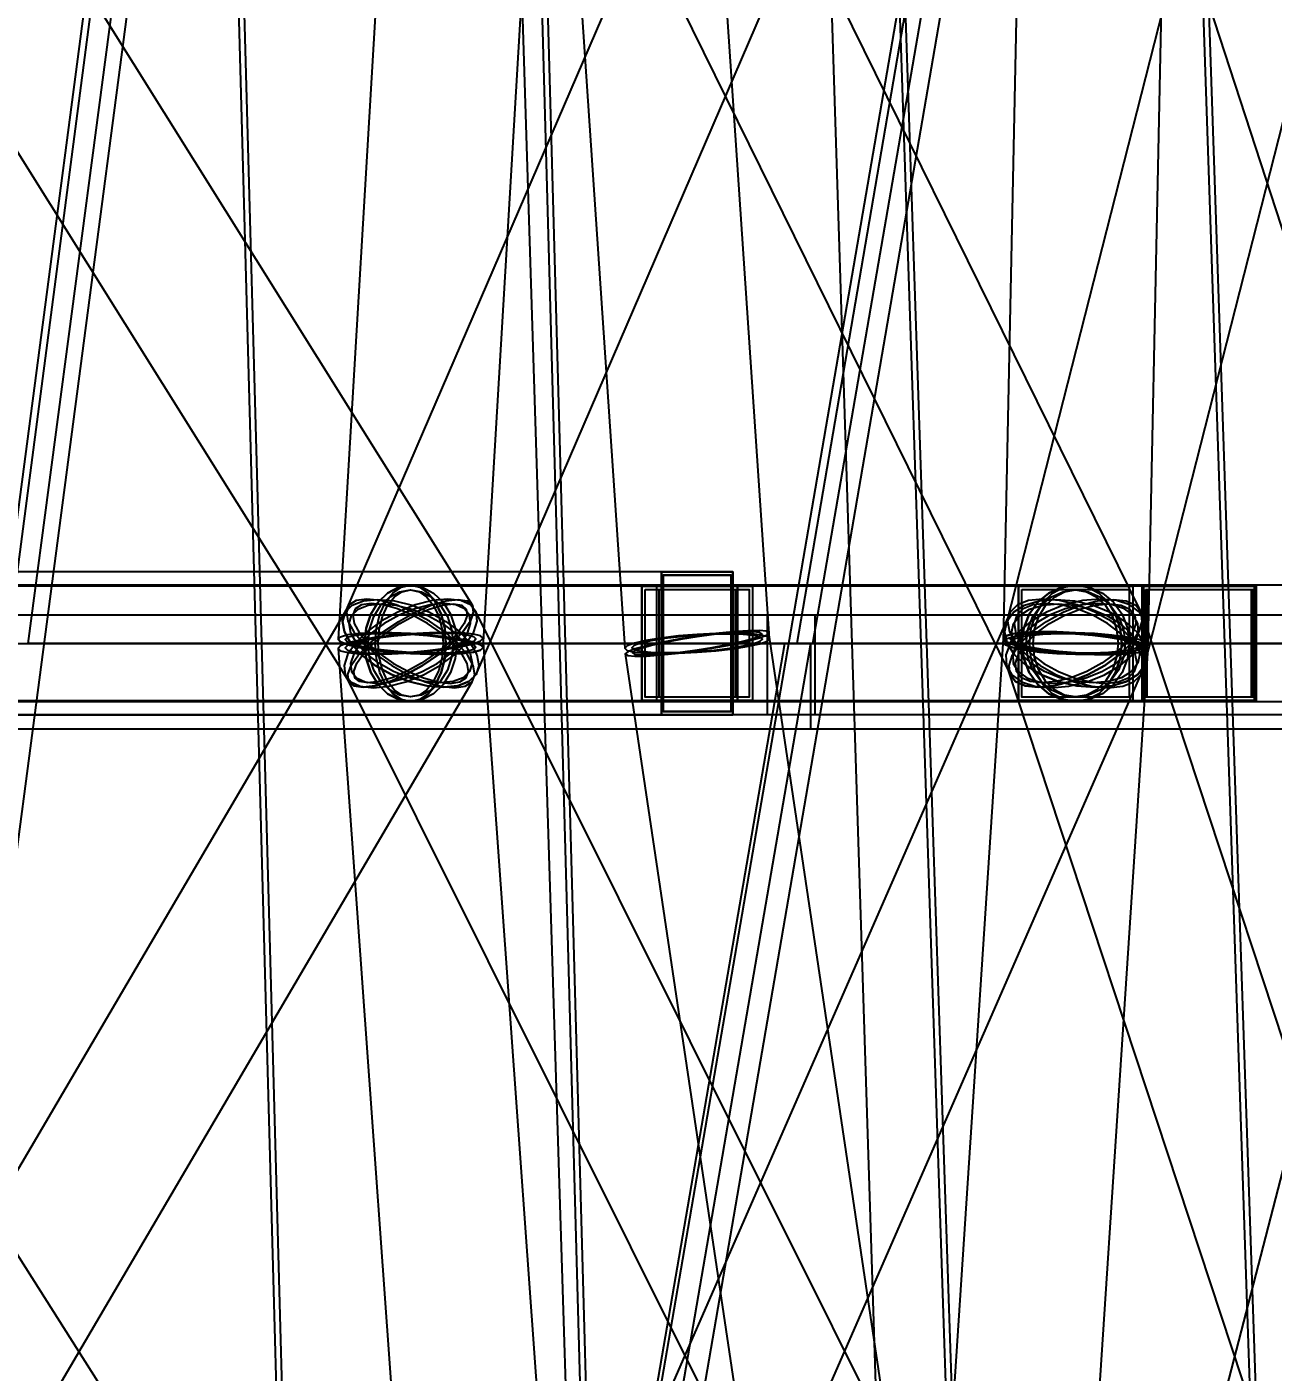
# Model space of a CAD drawing. Header units: millimetres. Extents: x -123812 to 252100, y -3000 to 639000.
# Drawn here: x 9009 to 13368, y 347451 to 352156 of the extents above; entities that cross this region are included whole.
import ezdxf

# ---------------------------------------------------------------- set-up
doc = ezdxf.new("R2010")
doc.units = ezdxf.units.MM
for name, color, linetype, lineweight in [('D-STR-DECK', 7, 'Continuous', 25), ('D-STR-DIM', 7, 'Continuous', 13), ('D-STR-STRC', 7, 'Continuous', 25)]:
    doc.layers.add(name, color=color, linetype=linetype, lineweight=lineweight)
doc.styles.add('OpenSansCondensed-Light', font='OpenSansCondensed-Light.ttf')
doc.styles.add('TOWER_UNICODE', font='Arial Unicode.ttf')
doc.dimstyles.new('EZDXF', dxfattribs={"dimtxt": 0.25, "dimasz": 0.175, "dimexe": 0.375, "dimexo": 0.125, "dimgap": 0.1, "dimtad": 1, "dimlfac": 100, "dimzin": 12, "dimdsep": 46, "dimtxsty": 'OpenSansCondensed-Light', "dimblk": 'ARCHTICK', "dimcen": 2.5, "dimazin": 3, "dimtfac": 0.5, "dimtmove": 2, "dimatfit": 3})

# ---------------------------------------------------------------- blocks, each defined once
blk = doc.blocks.new('_ARCHTICK')
at = {"color": 0, "linetype": 'BYBLOCK', "const_width": 0.15}
blk.add_lwpolyline([(-0.5, -0.5), (0.5, 0.5)], dxfattribs=at)

msp = doc.modelspace()

# ---------------------------------------------------------------- linework, layer by layer
at = {"layer": 'D-STR-DECK'}
for points in [[(6114.8, 350000), (6564.3, 355000), (9597, 355000), (8941.9, 350000)], [(6114.8, 350000), (6564.3, 355000), (9597, 355000), (8941.9, 350000)], [(6942.2, 335009.8), (9577.5, 355009.8), (9726.3, 354990.2), (7090.9, 334990.2)], [(6942.2, 335009.8), (9577.5, 355009.8), (9726.3, 354990.2), (7090.9, 334990.2)], [(9013.4, 350000), (9676, 355000), (12559.3, 355000), (11702, 350000)], [(9013.4, 350000), (9676, 355000), (12559.3, 355000), (11702, 350000)], [(9093.6, 335012.7), (12536.9, 355012.7), (12684.7, 354987.3), (9241.5, 334987.3)], [(9093.6, 335012.7), (12536.9, 355012.7), (12684.7, 354987.3), (9241.5, 334987.3)], [(11757.8, 350000), (12622.1, 355000), (15306.8, 355000), (14261.9, 350000)], [(11757.8, 350000), (12622.1, 355000), (15306.8, 355000), (14261.9, 350000)], [(8878.3, 349750), (8878.3, 350100), (11765, 350100), (11765, 349750)], [(8878.3, 349750), (8878.3, 350100), (11765, 350100), (11765, 349750)], [(11600, 349750), (11600, 350100), (14324.2, 350100), (14324.2, 349750)], [(11600, 349750), (11600, 350100), (14324.2, 350100), (14324.2, 349750)], [(2296.1, 349700), (2296.1, 350000), (11750, 350000), (11750, 349700)], [(2296.1, 349700), (2296.1, 350000), (11750, 350000), (11750, 349700)], [(3000, 349700), (3000, 350000), (14305.9, 350000), (14305.9, 349700)], [(3000, 349700), (3000, 350000), (14305.9, 350000), (14305.9, 349700)], [(3652.6, 349700), (3652.6, 350000), (16617, 350000), (16617, 349700)], [(3652.6, 349700), (3652.6, 350000), (16617, 350000), (16617, 349700)], [(4242.6, 349700), (4242.6, 350000), (18643.8, 350000), (18643.8, 349700)], [(4242.6, 349700), (4242.6, 350000), (18643.8, 350000), (18643.8, 349700)], [(4760.1, 349700), (4760.1, 350000), (20351.6, 350000), (20351.6, 349700)], [(4760.1, 349700), (4760.1, 350000), (20351.6, 350000), (20351.6, 349700)], [(5196.2, 349700), (5196.2, 350000), (21711.2, 350000), (21711.2, 349700)], [(5196.2, 349700), (5196.2, 350000), (21711.2, 350000), (21711.2, 349700)], [(5543.3, 349700), (5543.3, 350000), (22699.3, 350000), (22699.3, 349700)], [(5543.3, 349700), (5543.3, 350000), (22699.3, 350000), (22699.3, 349700)], [(5795.6, 349700), (5795.6, 350000), (23299, 350000), (23299, 349700)], [(5795.6, 349700), (5795.6, 350000), (23299, 350000), (23299, 349700)], [(5948.7, 349700), (5948.7, 350000), (23500, 350000), (23500, 349700)], [(5948.7, 349700), (5948.7, 350000), (23500, 350000), (23500, 349700)], [(8581.6, 347400), (8924.2, 350000), (11750, 350000), (11302.4, 347400)], [(8581.6, 347400), (8924.2, 350000), (11750, 350000), (11302.4, 347400)], [(11212.4, 347400), (11660, 350000), (14305.9, 350000), (13760.9, 347400)], [(11212.4, 347400), (11660, 350000), (14305.9, 350000), (13760.9, 347400)]]:
    msp.add_lwpolyline(points, close=True, dxfattribs=at)
at = {"layer": 'D-STR-STRC'}
for points in [[(9410.4, 374983.1), (11100.2, 349983.1), (11108.8, 349975.6), (11134.1, 349969.7), (11174.4, 349965.9), (11226.9, 349964.4), (11288, 349965.4), (11353.6, 349968.7), (11419.2, 349974.1), (11480.3, 349981.3), (11532.8, 349989.8), (11573.1, 349998.9), (11598.4, 350008.2), (11607, 350016.9), (9917.2, 375016.9)], [(11582.1, 375014.8), (10097.7, 350014.8), (10106.3, 350005.1), (10131.7, 349995.1), (10172, 349985.4), (10224.5, 349976.7), (10285.6, 349969.6), (10351.3, 349964.6), (10416.9, 349962), (10478, 349962), (10530.6, 349964.5), (10570.8, 349969.5), (10596.2, 349976.6), (10604.8, 349985.2), (12089.2, 374985.2)], [(12947, 375005.2), (12423.7, 350005.2), (12432.4, 349995.2), (12457.7, 349985.5), (12498.1, 349976.8), (12550.7, 349969.7), (12611.9, 349964.6), (12677.6, 349962), (12743.4, 349962), (12804.6, 349964.5), (12857.2, 349969.5), (12897.6, 349976.5), (12922.9, 349985.1), (12931.6, 349994.8), (13454.9, 374994.8)], [(7006, 354866.9), (10135, 349866.9), (10153.1, 349851.5), (10184.8, 349846.3), (10227.8, 349851.5), (10279.2, 349866.9), (10335.5, 349891.3), (10392.9, 349923.1), (10447.5, 349960.2), (10495.5, 350000), (10533.6, 350039.8), (10559.4, 350076.9), (10570.9, 350108.7), (10567.5, 350133.1), (7438.5, 355133.1)], [(9984.3, 354891.3), (12448.2, 349891.3), (12467.4, 349866.9), (12501, 349851.5), (12546.6, 349846.3), (12601.1, 349851.5), (12660.8, 349866.9), (12721.7, 349891.3), (12779.6, 349923.1), (12830.5, 349960.2), (12871.1, 350000), (12898.4, 350039.8), (12910.7, 350076.9), (12907.1, 350108.7), (10443.2, 355108.7)], [(12280.2, 355108.7), (10122.2, 350108.7), (10112.8, 350076.9), (10119.6, 350039.8), (10142.2, 350000), (10179, 349960.2), (10227.6, 349923.1), (10284.6, 349891.3), (10346.1, 349866.9), (10408, 349851.5), (10466.1, 349846.3), (10516.3, 349851.5), (10555.2, 349866.9), (10580.3, 349891.3), (12738.3, 354891.3)], [(12267.2, 354923.1), (13898, 349923.1), (13916.5, 349891.3), (13950.2, 349866.9), (13996.9, 349851.5), (14053.3, 349846.3), (14115.7, 349851.5), (14179.7, 349866.9), (14241, 349891.3), (14295.4, 349923.1), (14339.2, 349960.2), (14369.5, 350000), (14384.2, 350039.8), (14382.2, 350076.9), (12751.3, 355076.9)], [(13711.1, 355076.9), (12436.5, 350076.9), (12429, 350039.8), (12438.4, 350000), (12464.1, 349960.2), (12504.3, 349923.1), (12556.4, 349891.3), (12616.7, 349866.9), (12681.2, 349851.5), (12745.5, 349846.3), (12805.1, 349851.5), (12856, 349866.9), (12894.8, 349891.3), (12918.8, 349923.1), (14193.4, 354923.1)], [(7319.4, 349796.8), (10351.3, 349796.8), (10383.3, 349803.7), (10413.1, 349824), (10438.7, 349856.3), (10458.4, 349898.4), (10470.7, 349947.4), (10475, 350000), (10470.7, 350052.6), (10458.4, 350101.6), (10438.7, 350143.7), (10413.1, 350176), (10383.3, 350196.3), (10351.3, 350203.2), (7319.4, 350203.2)], [(7319.4, 349796.8), (10351.3, 349796.8), (10383.3, 349803.7), (10413.1, 349824), (10438.7, 349856.3), (10458.4, 349898.4), (10470.7, 349947.4), (10475, 350000), (10470.7, 350052.6), (10458.4, 350101.6), (10438.7, 350143.7), (10413.1, 350176), (10383.3, 350196.3), (10351.3, 350203.2), (7319.4, 350203.2)], [(14140.1, 350203.2), (12677.6, 350203.2), (12629.1, 350196.3), (12583.8, 350176), (12544.9, 350143.7), (12515.1, 350101.6), (12496.3, 350052.6), (12489.9, 350000), (12496.3, 349947.4), (12515.1, 349898.4), (12544.9, 349856.3), (12583.8, 349824), (12629.1, 349803.7), (12677.6, 349796.8), (14140.1, 349796.8)], [(14140.1, 350203.2), (12677.6, 350203.2), (12629.1, 350196.3), (12583.8, 350176), (12544.9, 350143.7), (12515.1, 350101.6), (12496.3, 350052.6), (12489.9, 350000), (12496.3, 349947.4), (12515.1, 349898.4), (12544.9, 349856.3), (12583.8, 349824), (12629.1, 349803.7), (12677.6, 349796.8), (14140.1, 349796.8)], [(10704.3, 345134.2), (7535, 350134.2), (7516.7, 350149.7), (7485, 350155), (7442, 350149.7), (7390.7, 350134.2), (7334.5, 350109.6), (7277.2, 350077.5), (7222.9, 350040.1), (7175.1, 350000), (7137.2, 349959.9), (7111.7, 349922.5), (7100.3, 349890.4), (7103.9, 349865.8), (10273.2, 344865.8)], [(7631.7, 344865.8), (10566.3, 349865.8), (10576, 349890.4), (10570.4, 349922.5), (10549.8, 349959.9), (10515.8, 350000), (10470.5, 350040.1), (10417.1, 350077.5), (10359.2, 350109.6), (10300.7, 350134.2), (10245.8, 350149.7), (10198, 350155), (10160.6, 350149.7), (10136.2, 350134.2), (7201.6, 345134.2)], [(13075, 345109.6), (10580.3, 350109.6), (10560.9, 350134.2), (10527.2, 350149.7), (10481.6, 350155), (10427.1, 350149.7), (10367.4, 350134.2), (10306.6, 350109.6), (10248.8, 350077.5), (10198.1, 350040.1), (10157.7, 350000), (10130.6, 349959.9), (10118.5, 349922.5), (10122.3, 349890.4), (12617, 344890.4)], [(10717.4, 344890.4), (12906.3, 349890.4), (12915.8, 349922.5), (12909.1, 349959.9), (12886.6, 350000), (12849.9, 350040.1), (12801.5, 350077.5), (12744.6, 350109.6), (12683.1, 350134.2), (12621.3, 350149.7), (12563.3, 350155), (12513.1, 350149.7), (12474.1, 350134.2), (12449, 350109.6), (10260.1, 345109.6)], [(14569.8, 345077.5), (12919.5, 350077.5), (12900.9, 350109.6), (12867.1, 350134.2), (12820.3, 350149.7), (12763.9, 350155), (12701.5, 350149.7), (12637.6, 350134.2), (12576.3, 350109.6), (12522, 350077.5), (12478.3, 350040.1), (12448.1, 350000), (12433.7, 349959.9), (12435.8, 349922.5), (14086, 344922.5)], [(13087, 344922.5), (14381.1, 349922.5), (14388.7, 349959.9), (14379.3, 350000), (14353.7, 350040.1), (14313.5, 350077.5), (14261.4, 350109.6), (14201.2, 350134.2), (14136.7, 350149.7), (14072.5, 350155), (14012.9, 350149.7), (13961.9, 350134.2), (13923.1, 350109.6), (13899.1, 350077.5), (12605.1, 345077.5)], [(15330.4, 325037.1), (11604.9, 350037.1), (11596.3, 350042.4), (11571.2, 350044.8), (11531.3, 350044.2), (11479.2, 350040.5), (11418.6, 350034.1), (11353.6, 350025.4), (11288.6, 350015), (11228, 350003.5), (11176, 349991.8), (11136, 349980.6), (11110.9, 349970.8), (11102.4, 349962.9), (14827.9, 324962.9)], [(12400.5, 325017.9), (10604.6, 350017.9), (10596, 350026), (10570.7, 350032.3), (10530.4, 350036.4), (10477.9, 350038.1), (10416.8, 350037.1), (10351.3, 350033.6), (10285.7, 350027.8), (10224.6, 350020.2), (10172.1, 350011.1), (10131.8, 350001.3), (10106.5, 349991.4), (10097.9, 349982.1), (11893.8, 324982.1)], [(11292.2, 324983.7), (12931.1, 349983.7), (12922.5, 349994), (12897.2, 350004.6), (12856.9, 350014.9), (12804.4, 350024.2), (12743.3, 350031.9), (12677.6, 350037.4), (12612, 350040.3), (12550.9, 350040.5), (12498.4, 350037.9), (12458.1, 350032.8), (12432.8, 350025.4), (12424.2, 350016.3), (10785.3, 325016.3)]]:
    msp.add_lwpolyline(points, dxfattribs=at)
for points in [[(9673, 355000), (9809.3, 350000), (10893.2, 350000), (10754.5, 355000)], [(9692.4, 355000), (9829.4, 350000), (10873.1, 350000), (10735.1, 355000)], [(10654.1, 355000), (10811.7, 350000), (11895.5, 350000), (11735.7, 355000)], [(11968.5, 355000), (12135.7, 350000), (13219.6, 350000), (13050, 355000)], [(11987.9, 355000), (12155.8, 350000), (13199.5, 350000), (13030.6, 355000)], [(5244.4, 349750), (11478.6, 349750), (11478.6, 350250), (5244.4, 350250)], [(5244.4, 349750), (11478.6, 349750), (11478.6, 350250), (5244.4, 350250)], [(11478.6, 350250), (11228.6, 350250), (11228.6, 349750), (11478.6, 349750)], [(11228.6, 350250), (11478.6, 350250), (11478.6, 349750), (11228.6, 349750)], [(11472.6, 350238), (11234.6, 350238), (11234.6, 349762), (11472.6, 349762)], [(11234.6, 350238), (11472.6, 350238), (11472.6, 349762), (11234.6, 349762)], [(6413.6, 349800), (11495, 349800), (11495, 350200), (6413.6, 350200)], [(6413.6, 349800), (11495, 349800), (11495, 350200), (6413.6, 350200)], [(10190, 350000), (10195.5, 349947.4), (10211.6, 349898.4), (10237.3, 349856.3), (10270.7, 349824), (10309.5, 349803.7), (10351.3, 349796.8), (12677.6, 349796.8), (12719.4, 349803.7), (12758.3, 349824), (12791.6, 349856.3), (12817.3, 349898.4), (12833.4, 349947.4), (12838.9, 350000), (12833.4, 350052.6), (12817.3, 350101.6), (12791.6, 350143.7), (12758.3, 350176), (12719.4, 350196.3), (12677.6, 350203.2), (10351.3, 350203.2), (10309.5, 350196.3), (10270.7, 350176), (10237.3, 350143.7), (10211.6, 350101.6), (10195.5, 350052.6)], [(10512.5, 350000), (10507, 349947.4), (10490.9, 349898.4), (10465.2, 349856.3), (10431.9, 349824), (10393, 349803.7), (10351.3, 349796.8), (10309.5, 349803.7), (10270.7, 349824), (10237.3, 349856.3), (10211.6, 349898.4), (10195.5, 349947.4), (10190, 350000), (10195.5, 350052.6), (10211.6, 350101.6), (10237.3, 350143.7), (10270.7, 350176), (10309.5, 350196.3), (10351.3, 350203.2), (10393, 350196.3), (10431.9, 350176), (10465.2, 350143.7), (10490.9, 350101.6), (10507, 350052.6)], [(10190, 350000), (10195.5, 349947.4), (10211.6, 349898.4), (10237.3, 349856.3), (10270.7, 349824), (10309.5, 349803.7), (10351.3, 349796.8), (12677.6, 349796.8), (12719.4, 349803.7), (12758.3, 349824), (12791.6, 349856.3), (12817.3, 349898.4), (12833.4, 349947.4), (12838.9, 350000), (12833.4, 350052.6), (12817.3, 350101.6), (12791.6, 350143.7), (12758.3, 350176), (12719.4, 350196.3), (12677.6, 350203.2), (10351.3, 350203.2), (10309.5, 350196.3), (10270.7, 350176), (10237.3, 350143.7), (10211.6, 350101.6), (10195.5, 350052.6)], [(10512.5, 350000), (10507, 349947.4), (10490.9, 349898.4), (10465.2, 349856.3), (10431.9, 349824), (10393, 349803.7), (10351.3, 349796.8), (10309.5, 349803.7), (10270.7, 349824), (10237.3, 349856.3), (10211.6, 349898.4), (10195.5, 349947.4), (10190, 350000), (10195.5, 350052.6), (10211.6, 350101.6), (10237.3, 350143.7), (10270.7, 350176), (10309.5, 350196.3), (10351.3, 350203.2), (10393, 350196.3), (10431.9, 350176), (10465.2, 350143.7), (10490.9, 350101.6), (10507, 350052.6)], [(10499.8, 350000), (10494.7, 349951.5), (10479.9, 349906.4), (10456.3, 349867.6), (10425.5, 349837.9), (10389.7, 349819.2), (10351.3, 349812.8), (10312.8, 349819.2), (10277, 349837.9), (10246.2, 349867.6), (10222.6, 349906.4), (10207.8, 349951.5), (10202.7, 350000), (10207.8, 350048.5), (10222.6, 350093.6), (10246.2, 350132.4), (10277, 350162.1), (10312.8, 350180.8), (10351.3, 350187.2), (10389.7, 350180.8), (10425.5, 350162.1), (10456.3, 350132.4), (10479.9, 350093.6), (10494.7, 350048.5)], [(10499.8, 350000), (10494.7, 349951.5), (10479.9, 349906.4), (10456.3, 349867.6), (10425.5, 349837.9), (10389.7, 349819.2), (10351.3, 349812.8), (10312.8, 349819.2), (10277, 349837.9), (10246.2, 349867.6), (10222.6, 349906.4), (10207.8, 349951.5), (10202.7, 350000), (10207.8, 350048.5), (10222.6, 350093.6), (10246.2, 350132.4), (10277, 350162.1), (10312.8, 350180.8), (10351.3, 350187.2), (10389.7, 350180.8), (10425.5, 350162.1), (10456.3, 350132.4), (10479.9, 350093.6), (10494.7, 350048.5)], [(10475, 350000), (10470.7, 349947.4), (10458.4, 349898.4), (10438.7, 349856.3), (10413.1, 349824), (10383.3, 349803.7), (10351.3, 349796.8), (10319.2, 349803.7), (10289.4, 349824), (10263.8, 349856.3), (10244.1, 349898.4), (10231.8, 349947.4), (10227.6, 350000), (10231.8, 350052.6), (10244.1, 350101.6), (10263.8, 350143.7), (10289.4, 350176), (10319.2, 350196.3), (10351.3, 350203.2), (10383.3, 350196.3), (10413.1, 350176), (10438.7, 350143.7), (10458.4, 350101.6), (10470.7, 350052.6)], [(10475, 350000), (10470.7, 349947.4), (10458.4, 349898.4), (10438.7, 349856.3), (10413.1, 349824), (10383.3, 349803.7), (10351.3, 349796.8), (10319.2, 349803.7), (10289.4, 349824), (10263.8, 349856.3), (10244.1, 349898.4), (10231.8, 349947.4), (10227.6, 350000), (10231.8, 350052.6), (10244.1, 350101.6), (10263.8, 350143.7), (10289.4, 350176), (10319.2, 350196.3), (10351.3, 350203.2), (10383.3, 350196.3), (10413.1, 350176), (10438.7, 350143.7), (10458.4, 350101.6), (10470.7, 350052.6)], [(10465.2, 350000), (10461.3, 349951.5), (10449.9, 349906.4), (10431.8, 349867.6), (10408.2, 349837.9), (10380.8, 349819.2), (10351.3, 349812.8), (10321.8, 349819.2), (10294.3, 349837.9), (10270.7, 349867.6), (10252.6, 349906.4), (10241.2, 349951.5), (10237.3, 350000), (10241.2, 350048.5), (10252.6, 350093.6), (10270.7, 350132.4), (10294.3, 350162.1), (10321.8, 350180.8), (10351.3, 350187.2), (10380.8, 350180.8), (10408.2, 350162.1), (10431.8, 350132.4), (10449.9, 350093.6), (10461.3, 350048.5)], [(10465.2, 350000), (10461.3, 349951.5), (10449.9, 349906.4), (10431.8, 349867.6), (10408.2, 349837.9), (10380.8, 349819.2), (10351.3, 349812.8), (10321.8, 349819.2), (10294.3, 349837.9), (10270.7, 349867.6), (10252.6, 349906.4), (10241.2, 349951.5), (10237.3, 350000), (10241.2, 350048.5), (10252.6, 350093.6), (10270.7, 350132.4), (10294.3, 350162.1), (10321.8, 350180.8), (10351.3, 350187.2), (10380.8, 350180.8), (10408.2, 350162.1), (10431.8, 350132.4), (10449.9, 350093.6), (10461.3, 350048.5)], [(11160.4, 349800), (13303.2, 349800), (13303.2, 350200), (11160.4, 350200)], [(11160.4, 350200), (11546.8, 350200), (11546.8, 349800), (11160.4, 349800)], [(11160.4, 349800), (13303.2, 349800), (13303.2, 350200), (11160.4, 350200)], [(11160.4, 350200), (11546.8, 350200), (11546.8, 349800), (11160.4, 349800)], [(11172, 350188), (11535.2, 350188), (11535.2, 349812), (11172, 349812)], [(11172, 350188), (11535.2, 350188), (11535.2, 349812), (11172, 349812)], [(11212.2, 350200), (11495, 350200), (11495, 349800), (11212.2, 349800)], [(11212.2, 350200), (11495, 350200), (11495, 349800), (11212.2, 349800)], [(11220.7, 350188), (11486.6, 350188), (11486.6, 349812), (11220.7, 349812)], [(11220.7, 350188), (11486.6, 350188), (11486.6, 349812), (11220.7, 349812)], [(12478, 349800), (13309.7, 349800), (13309.7, 350200), (12478, 350200)], [(12478, 350200), (12877.3, 350200), (12877.3, 349800), (12478, 349800)], [(12865.4, 350000), (12859, 349947.4), (12840.2, 349898.4), (12810.4, 349856.3), (12771.5, 349824), (12726.2, 349803.7), (12677.6, 349796.8), (12629.1, 349803.7), (12583.8, 349824), (12544.9, 349856.3), (12515.1, 349898.4), (12496.3, 349947.4), (12489.9, 350000), (12496.3, 350052.6), (12515.1, 350101.6), (12544.9, 350143.7), (12583.8, 350176), (12629.1, 350196.3), (12677.6, 350203.2), (12726.2, 350196.3), (12771.5, 350176), (12810.4, 350143.7), (12840.2, 350101.6), (12859, 350052.6)], [(12865.4, 350000), (12859, 349947.4), (12840.2, 349898.4), (12810.4, 349856.3), (12771.5, 349824), (12726.2, 349803.7), (12677.6, 349796.8), (12629.1, 349803.7), (12583.8, 349824), (12544.9, 349856.3), (12515.1, 349898.4), (12496.3, 349947.4), (12489.9, 350000), (12496.3, 350052.6), (12515.1, 350101.6), (12544.9, 350143.7), (12583.8, 350176), (12629.1, 350196.3), (12677.6, 350203.2), (12726.2, 350196.3), (12771.5, 350176), (12810.4, 350143.7), (12840.2, 350101.6), (12859, 350052.6)], [(12490, 350188), (12865.3, 350188), (12865.3, 349812), (12490, 349812)], [(12850.6, 350000), (12844.7, 349951.5), (12827.4, 349906.4), (12799.9, 349867.6), (12764.1, 349837.9), (12722.4, 349819.2), (12677.6, 349812.8), (12632.9, 349819.2), (12591.2, 349837.9), (12555.4, 349867.6), (12527.9, 349906.4), (12510.6, 349951.5), (12504.7, 350000), (12510.6, 350048.5), (12527.9, 350093.6), (12555.4, 350132.4), (12591.2, 350162.1), (12632.9, 350180.8), (12677.6, 350187.2), (12722.4, 350180.8), (12764.1, 350162.1), (12799.9, 350132.4), (12827.4, 350093.6), (12844.7, 350048.5)], [(12850.6, 350000), (12844.7, 349951.5), (12827.4, 349906.4), (12799.9, 349867.6), (12764.1, 349837.9), (12722.4, 349819.2), (12677.6, 349812.8), (12632.9, 349819.2), (12591.2, 349837.9), (12555.4, 349867.6), (12527.9, 349906.4), (12510.6, 349951.5), (12504.7, 350000), (12510.6, 350048.5), (12527.9, 350093.6), (12555.4, 350132.4), (12591.2, 350162.1), (12632.9, 350180.8), (12677.6, 350187.2), (12722.4, 350180.8), (12764.1, 350162.1), (12799.9, 350132.4), (12827.4, 350093.6), (12844.7, 350048.5)], [(12838.9, 350000), (12833.4, 349947.4), (12817.3, 349898.4), (12791.6, 349856.3), (12758.3, 349824), (12719.4, 349803.7), (12677.6, 349796.8), (12635.9, 349803.7), (12597, 349824), (12563.7, 349856.3), (12538, 349898.4), (12521.9, 349947.4), (12516.4, 350000), (12521.9, 350052.6), (12538, 350101.6), (12563.7, 350143.7), (12597, 350176), (12635.9, 350196.3), (12677.6, 350203.2), (12719.4, 350196.3), (12758.3, 350176), (12791.6, 350143.7), (12817.3, 350101.6), (12833.4, 350052.6)], [(12838.9, 350000), (12833.4, 349947.4), (12817.3, 349898.4), (12791.6, 349856.3), (12758.3, 349824), (12719.4, 349803.7), (12677.6, 349796.8), (12635.9, 349803.7), (12597, 349824), (12563.7, 349856.3), (12538, 349898.4), (12521.9, 349947.4), (12516.4, 350000), (12521.9, 350052.6), (12538, 350101.6), (12563.7, 350143.7), (12597, 350176), (12635.9, 350196.3), (12677.6, 350203.2), (12719.4, 350196.3), (12758.3, 350176), (12791.6, 350143.7), (12817.3, 350101.6), (12833.4, 350052.6)], [(12826.2, 350000), (12821.1, 349951.5), (12806.3, 349906.4), (12782.7, 349867.6), (12751.9, 349837.9), (12716.1, 349819.2), (12677.6, 349812.8), (12639.2, 349819.2), (12603.4, 349837.9), (12572.6, 349867.6), (12549, 349906.4), (12534.2, 349951.5), (12529.1, 350000), (12534.2, 350048.5), (12549, 350093.6), (12572.6, 350132.4), (12603.4, 350162.1), (12639.2, 350180.8), (12677.6, 350187.2), (12716.1, 350180.8), (12751.9, 350162.1), (12782.7, 350132.4), (12806.3, 350093.6), (12821.1, 350048.5)], [(12826.2, 350000), (12821.1, 349951.5), (12806.3, 349906.4), (12782.7, 349867.6), (12751.9, 349837.9), (12716.1, 349819.2), (12677.6, 349812.8), (12639.2, 349819.2), (12603.4, 349837.9), (12572.6, 349867.6), (12549, 349906.4), (12534.2, 349951.5), (12529.1, 350000), (12534.2, 350048.5), (12549, 350093.6), (12572.6, 350132.4), (12603.4, 350162.1), (12639.2, 350180.8), (12677.6, 350187.2), (12716.1, 350180.8), (12751.9, 350162.1), (12782.7, 350132.4), (12806.3, 350093.6), (12821.1, 350048.5)], [(12910.4, 350200), (13309.7, 350200), (13309.7, 349800), (12910.4, 349800)], [(12916.8, 350200), (13303.2, 350200), (13303.2, 349800), (12916.8, 349800)], [(12916.8, 350200), (13303.2, 350200), (13303.2, 349800), (12916.8, 349800)], [(12922.4, 350188), (13297.7, 350188), (13297.7, 349812), (12922.4, 349812)], [(12928.4, 350188), (13291.6, 350188), (13291.6, 349812), (12928.4, 349812)], [(12928.4, 350188), (13291.6, 350188), (13291.6, 349812), (12928.4, 349812)], [(10560.4, 350000), (10582.9, 349960.2), (10589.7, 349923.1), (10580.3, 349891.3), (10555.2, 349866.9), (10516.3, 349851.5), (10466.1, 349846.3), (10408, 349851.5), (10346.1, 349866.9), (10284.6, 349891.3), (10227.6, 349923.1), (10179, 349960.2), (10142.2, 350000), (10119.6, 350039.8), (10112.8, 350076.9), (10122.2, 350108.7), (10147.3, 350133.1), (10186.3, 350148.5), (10236.5, 350153.7), (10294.5, 350148.5), (10356.4, 350133.1), (10417.9, 350108.7), (10474.9, 350076.9), (10523.5, 350039.8)], [(10157.7, 350000), (10130.6, 349959.9), (10118.5, 349922.5), (10122.3, 349890.4), (10141.6, 349865.8), (10175.3, 349850.3), (10220.9, 349845), (10275.5, 349850.3), (10335.1, 349865.8), (10395.9, 349890.4), (10453.7, 349922.5), (10504.5, 349959.9), (10544.8, 350000), (10571.9, 350040.1), (10584, 350077.5), (10580.3, 350109.6), (10560.9, 350134.2), (10527.2, 350149.7), (10481.6, 350155), (10427.1, 350149.7), (10367.4, 350134.2), (10306.6, 350109.6), (10248.8, 350077.5), (10198.1, 350040.1)], [(10186.7, 350000), (10232, 349959.9), (10285.4, 349922.5), (10343.3, 349890.4), (10401.8, 349865.8), (10456.8, 349850.3), (10504.6, 349845), (10541.9, 349850.3), (10566.3, 349865.8), (10576, 349890.4), (10570.4, 349922.5), (10549.8, 349959.9), (10515.8, 350000), (10470.5, 350040.1), (10417.1, 350077.5), (10359.2, 350109.6), (10300.7, 350134.2), (10245.8, 350149.7), (10198, 350155), (10160.6, 350149.7), (10136.2, 350134.2), (10126.5, 350109.6), (10132.1, 350077.5), (10152.7, 350040.1)], [(10495.5, 350000), (10447.5, 349960.2), (10392.9, 349923.1), (10335.5, 349891.3), (10279.2, 349866.9), (10227.8, 349851.5), (10184.8, 349846.3), (10153.1, 349851.5), (10135, 349866.9), (10131.6, 349891.3), (10143.1, 349923.1), (10168.9, 349960.2), (10207.1, 350000), (10255, 350039.8), (10309.6, 350076.9), (10367, 350108.7), (10423.3, 350133.1), (10474.7, 350148.5), (10517.7, 350153.7), (10549.4, 350148.5), (10567.5, 350133.1), (10570.9, 350108.7), (10559.4, 350076.9), (10533.6, 350039.8)], [(10539.8, 350000), (10560.1, 349964.1), (10566.3, 349930.7), (10557.7, 349902), (10535.1, 349880), (10500, 349866.1), (10454.8, 349861.4), (10402.4, 349866.1), (10346.6, 349880), (10291.1, 349902), (10239.7, 349930.7), (10196, 349964.1), (10162.7, 350000), (10142.4, 350035.9), (10136.2, 350069.3), (10144.8, 350098), (10167.4, 350120), (10202.5, 350133.9), (10247.8, 350138.6), (10300.1, 350133.9), (10355.9, 350120), (10411.4, 350098), (10462.8, 350069.3), (10506.6, 350035.9)], [(10176.8, 350000), (10152.3, 349963.8), (10141.4, 349930.1), (10144.8, 349901.2), (10162.3, 349879), (10192.6, 349865), (10233.8, 349860.2), (10282.9, 349865), (10336.7, 349879), (10391.5, 349901.2), (10443.6, 349930.1), (10489.4, 349963.8), (10525.7, 350000), (10550.2, 350036.2), (10561.1, 350069.9), (10557.7, 350098.8), (10540.3, 350121), (10509.9, 350135), (10468.8, 350139.8), (10419.6, 350135), (10365.8, 350121), (10311, 350098.8), (10258.9, 350069.9), (10213.1, 350036.2)], [(10202.9, 350000), (10243.8, 349963.8), (10291.9, 349930.1), (10344.1, 349901.2), (10396.8, 349879), (10446.4, 349865), (10489.5, 349860.2), (10523.2, 349865), (10545.1, 349879), (10553.9, 349901.2), (10548.8, 349930.1), (10530.3, 349963.8), (10499.6, 350000), (10458.8, 350036.2), (10410.6, 350069.9), (10358.4, 350098.8), (10305.7, 350121), (10256.1, 350135), (10213, 350139.8), (10179.4, 350135), (10157.4, 350121), (10148.6, 350098.8), (10153.7, 350069.9), (10172.2, 350036.2)], [(10481.3, 350000), (10438, 349964.1), (10388.8, 349930.7), (10337.1, 349902), (10286.3, 349880), (10239.9, 349866.1), (10201.2, 349861.4), (10172.6, 349866.1), (10156.3, 349880), (10153.2, 349902), (10163.6, 349930.7), (10186.8, 349964.1), (10221.2, 350000), (10264.5, 350035.9), (10313.7, 350069.3), (10365.4, 350098), (10416.2, 350120), (10462.6, 350133.9), (10501.3, 350138.6), (10529.9, 350133.9), (10546.2, 350120), (10549.3, 350098), (10538.9, 350069.3), (10515.7, 350035.9)], [(12916.9, 350000), (12926.3, 349960.2), (12918.8, 349923.1), (12894.8, 349891.3), (12856, 349866.9), (12805.1, 349851.5), (12745.5, 349846.3), (12681.2, 349851.5), (12616.7, 349866.9), (12556.4, 349891.3), (12504.3, 349923.1), (12464.1, 349960.2), (12438.4, 350000), (12429, 350039.8), (12436.5, 350076.9), (12460.5, 350108.7), (12499.3, 350133.1), (12550.2, 350148.5), (12609.8, 350153.7), (12674.1, 350148.5), (12738.6, 350133.1), (12798.9, 350108.7), (12851, 350076.9), (12891.2, 350039.8)], [(12448.1, 350000), (12433.7, 349959.9), (12435.8, 349922.5), (12454.4, 349890.4), (12488.2, 349865.8), (12535, 349850.3), (12591.4, 349845), (12653.8, 349850.3), (12717.7, 349865.8), (12779, 349890.4), (12833.3, 349922.5), (12877, 349959.9), (12907.2, 350000), (12921.6, 350040.1), (12919.5, 350077.5), (12900.9, 350109.6), (12867.1, 350134.2), (12820.3, 350149.7), (12763.9, 350155), (12701.5, 350149.7), (12637.6, 350134.2), (12576.3, 350109.6), (12522, 350077.5), (12478.3, 350040.1)], [(12468.7, 350000), (12505.4, 349959.9), (12553.8, 349922.5), (12610.7, 349890.4), (12672.2, 349865.8), (12734, 349850.3), (12792, 349845), (12842.2, 349850.3), (12881.2, 349865.8), (12906.3, 349890.4), (12915.8, 349922.5), (12909.1, 349959.9), (12886.6, 350000), (12849.9, 350040.1), (12801.5, 350077.5), (12744.6, 350109.6), (12683.1, 350134.2), (12621.3, 350149.7), (12563.3, 350155), (12513.1, 350149.7), (12474.1, 350134.2), (12449, 350109.6), (12439.5, 350077.5), (12446.2, 350040.1)], [(12871.1, 350000), (12830.5, 349960.2), (12779.6, 349923.1), (12721.7, 349891.3), (12660.8, 349866.9), (12601.1, 349851.5), (12546.6, 349846.3), (12501, 349851.5), (12467.4, 349866.9), (12448.2, 349891.3), (12444.6, 349923.1), (12456.9, 349960.2), (12484.2, 350000), (12524.8, 350039.8), (12575.7, 350076.9), (12633.6, 350108.7), (12694.5, 350133.1), (12754.2, 350148.5), (12808.7, 350153.7), (12854.3, 350148.5), (12887.9, 350133.1), (12907.1, 350108.7), (12910.7, 350076.9), (12898.4, 350039.8)], [(12893.4, 350000), (12901.9, 349964.1), (12895.1, 349930.7), (12873.4, 349902), (12838.5, 349880), (12792.5, 349866.1), (12738.8, 349861.4), (12680.9, 349866.1), (12622.7, 349880), (12568.3, 349902), (12521.4, 349930.7), (12485.1, 349964.1), (12461.9, 350000), (12453.4, 350035.9), (12460.2, 350069.3), (12481.9, 350098), (12516.8, 350120), (12562.8, 350133.9), (12616.5, 350138.6), (12674.4, 350133.9), (12732.6, 350120), (12787, 350098), (12833.9, 350069.3), (12870.2, 350035.9)], [(12470.7, 350000), (12457.7, 349963.8), (12459.6, 349930.1), (12476.4, 349901.2), (12506.9, 349879), (12549, 349865), (12599.9, 349860.2), (12656.1, 349865), (12713.8, 349879), (12769, 349901.2), (12818, 349930.1), (12857.4, 349963.8), (12884.6, 350000), (12897.6, 350036.2), (12895.7, 350069.9), (12878.9, 350098.8), (12848.4, 350121), (12806.3, 350135), (12755.4, 350139.8), (12699.2, 350135), (12641.5, 350121), (12586.3, 350098.8), (12537.3, 350069.9), (12497.9, 350036.2)], [(12489.2, 350000), (12522.3, 349963.8), (12566, 349930.1), (12617.3, 349901.2), (12672.7, 349879), (12728.5, 349865), (12780.7, 349860.2), (12826, 349865), (12861.1, 349879), (12883.8, 349901.2), (12892.4, 349930.1), (12886.3, 349963.8), (12866.1, 350000), (12833, 350036.2), (12789.3, 350069.9), (12738, 350098.8), (12682.6, 350121), (12626.8, 350135), (12574.6, 350139.8), (12529.3, 350135), (12494.2, 350121), (12471.5, 350098.8), (12462.9, 350069.9), (12469, 350036.2)], [(12852, 350000), (12815.5, 349964.1), (12769.6, 349930.7), (12717.4, 349902), (12662.5, 349880), (12608.6, 349866.1), (12559.5, 349861.4), (12518.4, 349866.1), (12488.1, 349880), (12470.8, 349902), (12467.6, 349930.7), (12478.6, 349964.1), (12503.3, 350000), (12539.8, 350035.9), (12585.7, 350069.3), (12637.9, 350098), (12692.8, 350120), (12746.7, 350133.9), (12795.8, 350138.6), (12836.9, 350133.9), (12867.2, 350120), (12884.5, 350098), (12887.7, 350069.3), (12876.7, 350035.9)], [(11353.6, 350025.4), (11288.6, 350015), (11228, 350003.5), (11176, 349991.8), (11136, 349980.6), (11110.9, 349970.8), (11102.4, 349962.9), (11110.9, 349957.6), (11136, 349955.2), (11176, 349955.8), (11228, 349959.5), (11288.6, 349965.9), (11353.6, 349974.6), (11418.6, 349985), (11479.2, 349996.5), (11531.3, 350008.2), (11571.2, 350019.4), (11596.3, 350029.2), (11604.9, 350037.1), (11596.3, 350042.4), (11571.2, 350044.8), (11531.3, 350044.2), (11479.2, 350040.5), (11418.6, 350034.1)], [(9809.3, 350000), (9945.7, 345000), (11031.8, 345000), (10893.2, 350000)], [(10893.2, 350000), (10874.7, 350000), (10820.6, 350000), (10734.5, 350000), (10622.2, 350000), (10491.5, 350000), (10351.3, 350000), (10211, 350000), (10080.3, 350000), (9968.1, 350000), (9881.9, 350000), (9827.8, 350000), (9809.3, 350000), (9827.8, 350000), (9881.9, 350000), (9968.1, 350000), (10080.3, 350000), (10211, 350000), (10351.3, 350000), (10491.5, 350000), (10622.2, 350000), (10734.5, 350000), (10820.6, 350000), (10874.7, 350000)], [(9829.4, 350000), (9966.5, 345000), (11011, 345000), (10873.1, 350000)], [(10873.1, 350000), (10855.3, 350000), (10803.2, 350000), (10720.2, 350000), (10612.2, 350000), (10486.3, 350000), (10351.3, 350000), (10216.2, 350000), (10090.4, 350000), (9982.3, 350000), (9899.4, 350000), (9847.2, 350000), (9829.4, 350000), (9847.2, 350000), (9899.4, 350000), (9982.3, 350000), (10090.4, 350000), (10216.2, 350000), (10351.3, 350000), (10486.3, 350000), (10612.2, 350000), (10720.2, 350000), (10803.2, 350000), (10855.3, 350000)], [(10351.3, 349964.6), (10285.6, 349969.6), (10224.5, 349976.7), (10172, 349985.4), (10131.7, 349995.1), (10106.3, 350005.1), (10097.7, 350014.8), (10106.3, 350023.4), (10131.7, 350030.5), (10172, 350035.5), (10224.5, 350038), (10285.6, 350038), (10351.3, 350035.4), (10416.9, 350030.4), (10478, 350023.3), (10530.6, 350014.6), (10570.8, 350004.9), (10596.2, 349994.9), (10604.8, 349985.2), (10596.2, 349976.6), (10570.8, 349969.5), (10530.6, 349964.5), (10478, 349962), (10416.9, 349962)], [(10351.3, 350033.6), (10285.7, 350027.8), (10224.6, 350020.2), (10172.1, 350011.1), (10131.8, 350001.3), (10106.5, 349991.4), (10097.9, 349982.1), (10106.5, 349974), (10131.8, 349967.7), (10172.1, 349963.6), (10224.6, 349961.9), (10285.7, 349962.9), (10351.3, 349966.4), (10416.8, 349972.2), (10477.9, 349979.8), (10530.4, 349988.9), (10570.7, 349998.7), (10596, 350008.6), (10604.6, 350017.9), (10596, 350026), (10570.7, 350032.3), (10530.4, 350036.4), (10477.9, 350038.1), (10416.8, 350037.1)], [(10351.3, 349968.1), (10292.1, 349972.6), (10237, 349979), (10189.6, 349986.8), (10153.3, 349995.6), (10130.4, 350004.6), (10122.7, 350013.3), (10130.4, 350021.1), (10153.3, 350027.5), (10189.6, 350032), (10237, 350034.3), (10292.1, 350034.3), (10351.3, 350031.9), (10410.4, 350027.4), (10465.6, 350021), (10512.9, 350013.2), (10549.2, 350004.4), (10572.1, 349995.4), (10579.9, 349986.7), (10572.1, 349978.9), (10549.2, 349972.5), (10512.9, 349968), (10465.6, 349965.7), (10410.4, 349965.7)], [(10351.3, 350030.3), (10292.1, 350025.1), (10237, 350018.2), (10189.7, 350010), (10153.4, 350001.2), (10130.6, 349992.3), (10122.8, 349983.9), (10130.6, 349976.6), (10153.4, 349970.9), (10189.7, 349967.2), (10237, 349965.7), (10292.1, 349966.6), (10351.3, 349969.7), (10410.4, 349974.9), (10465.5, 349981.8), (10512.8, 349990), (10549.1, 349998.8), (10571.9, 350007.7), (10579.7, 350016.1), (10571.9, 350023.4), (10549.1, 350029.1), (10512.8, 350032.8), (10465.5, 350034.3), (10410.4, 350033.4)], [(10811.7, 350000), (10969.2, 345000), (12055.4, 345000), (11895.5, 350000)], [(11895.5, 350000), (11877.1, 350000), (11822.9, 350000), (11736.8, 350000), (11624.6, 350000), (11493.9, 350000), (11353.6, 350000), (11213.4, 350000), (11082.7, 350000), (10970.4, 350000), (10884.3, 350000), (10830.2, 350000), (10811.7, 350000), (10830.2, 350000), (10884.3, 350000), (10970.4, 350000), (11082.7, 350000), (11213.4, 350000), (11353.6, 350000), (11493.9, 350000), (11624.6, 350000), (11736.8, 350000), (11822.9, 350000), (11877.1, 350000)], [(11353.6, 350031.3), (11288, 350025.9), (11226.9, 350018.7), (11174.4, 350010.2), (11134.1, 350001.1), (11108.8, 349991.8), (11100.2, 349983.1), (11108.8, 349975.6), (11134.1, 349969.7), (11174.4, 349965.9), (11226.9, 349964.4), (11288, 349965.4), (11353.6, 349968.7), (11419.2, 349974.1), (11480.3, 349981.3), (11532.8, 349989.8), (11573.1, 349998.9), (11598.4, 350008.2), (11607, 350016.9), (11598.4, 350024.4), (11573.1, 350030.3), (11532.8, 350034.1), (11480.3, 350035.6), (11419.2, 350034.6)], [(11353.6, 350028.3), (11294.5, 350023.4), (11239.4, 350016.9), (11192.1, 350009.2), (11155.7, 350001), (11132.9, 349992.6), (11125.1, 349984.8), (11132.9, 349978), (11155.7, 349972.7), (11192.1, 349969.3), (11239.4, 349967.9), (11294.5, 349968.8), (11353.6, 349971.7), (11412.8, 349976.6), (11467.9, 349983.1), (11515.2, 349990.8), (11551.5, 349999), (11574.3, 350007.4), (11582.1, 350015.2), (11574.3, 350022), (11551.5, 350027.3), (11515.2, 350030.7), (11467.9, 350032.1), (11412.8, 350031.2)], [(11353.6, 350022.9), (11295, 350013.5), (11240.4, 350003.1), (11193.4, 349992.6), (11157.4, 349982.5), (11134.8, 349973.7), (11127.1, 349966.6), (11134.8, 349961.8), (11157.4, 349959.6), (11193.4, 349960.2), (11240.4, 349963.4), (11295, 349969.2), (11353.6, 349977.1), (11412.2, 349986.5), (11466.9, 349996.9), (11513.8, 350007.4), (11549.8, 350017.5), (11572.4, 350026.3), (11580.1, 350033.4), (11572.4, 350038.2), (11549.8, 350040.4), (11513.8, 350039.8), (11466.9, 350036.6), (11412.2, 350030.8)], [(12135.7, 350000), (12303, 345000), (13389.1, 345000), (13219.6, 350000)], [(13219.6, 350000), (13201.1, 350000), (13147, 350000), (13060.8, 350000), (12948.6, 350000), (12817.9, 350000), (12677.6, 350000), (12537.4, 350000), (12406.7, 350000), (12294.5, 350000), (12208.3, 350000), (12154.2, 350000), (12135.7, 350000), (12154.2, 350000), (12208.3, 350000), (12294.5, 350000), (12406.7, 350000), (12537.4, 350000), (12677.6, 350000), (12817.9, 350000), (12948.6, 350000), (13060.8, 350000), (13147, 350000), (13201.1, 350000)], [(12155.8, 350000), (12323.8, 345000), (13368.3, 345000), (13199.5, 350000)], [(13199.5, 350000), (13181.7, 350000), (13129.6, 350000), (13046.6, 350000), (12938.6, 350000), (12812.7, 350000), (12677.6, 350000), (12542.6, 350000), (12416.7, 350000), (12308.7, 350000), (12225.7, 350000), (12173.6, 350000), (12155.8, 350000), (12173.6, 350000), (12225.7, 350000), (12308.7, 350000), (12416.7, 350000), (12542.6, 350000), (12677.6, 350000), (12812.7, 350000), (12938.6, 350000), (13046.6, 350000), (13129.6, 350000), (13181.7, 350000)], [(12677.6, 349962), (12611.9, 349964.6), (12550.7, 349969.7), (12498.1, 349976.8), (12457.7, 349985.5), (12432.4, 349995.2), (12423.7, 350005.2), (12432.4, 350014.9), (12457.7, 350023.5), (12498.1, 350030.5), (12550.7, 350035.5), (12611.9, 350038), (12677.6, 350038), (12743.4, 350035.4), (12804.6, 350030.3), (12857.2, 350023.2), (12897.6, 350014.5), (12922.9, 350004.8), (12931.6, 349994.8), (12922.9, 349985.1), (12897.6, 349976.5), (12857.2, 349969.5), (12804.6, 349964.5), (12743.4, 349962)], [(12677.6, 349962.6), (12612, 349968.1), (12550.9, 349975.8), (12498.4, 349985.1), (12458.1, 349995.4), (12432.8, 350006), (12424.2, 350016.3), (12432.8, 350025.4), (12458.1, 350032.8), (12498.4, 350037.9), (12550.9, 350040.5), (12612, 350040.3), (12677.6, 350037.4), (12743.3, 350031.9), (12804.4, 350024.2), (12856.9, 350014.9), (12897.2, 350004.6), (12922.5, 349994), (12931.1, 349983.7), (12922.5, 349974.6), (12897.2, 349967.2), (12856.9, 349962.1), (12804.4, 349959.5), (12743.3, 349959.7)], [(12677.6, 349965.7), (12618.4, 349968.1), (12563.2, 349972.7), (12515.8, 349979.1), (12479.4, 349986.9), (12456.5, 349995.7), (12448.7, 350004.7), (12456.5, 350013.4), (12479.4, 350021.2), (12515.8, 350027.5), (12563.2, 350032), (12618.4, 350034.3), (12677.6, 350034.3), (12736.9, 350031.9), (12792.1, 350027.3), (12839.5, 350020.9), (12875.9, 350013.1), (12898.8, 350004.3), (12906.6, 349995.3), (12898.8, 349986.6), (12875.9, 349978.8), (12839.5, 349972.5), (12792.1, 349968), (12736.9, 349965.7)], [(12677.6, 349966.3), (12618.5, 349971.2), (12563.4, 349978.1), (12516.1, 349986.5), (12479.7, 349995.8), (12456.9, 350005.4), (12449.1, 350014.7), (12456.9, 350022.9), (12479.7, 350029.5), (12516.1, 350034.2), (12563.4, 350036.5), (12618.5, 350036.3), (12677.6, 350033.7), (12736.8, 350028.8), (12791.9, 350021.9), (12839.2, 350013.5), (12875.6, 350004.2), (12898.4, 349994.6), (12906.2, 349985.3), (12898.4, 349977.1), (12875.6, 349970.5), (12839.2, 349965.8), (12791.9, 349963.5), (12736.8, 349963.7)]]:
    msp.add_lwpolyline(points, close=True, dxfattribs=at)

# ---------------------------------------------------------------- dimensions: what is measured, and where the dimension line sits
at = {"layer": 'D-STR-DIM'}
for base, p2 in [((187000, 0), (0, 450000)), ((250000, 0), (0, 375000)), ((124000, 0), (0, 350000))]:
    msp.add_linear_dim(base=base, p1=(0, 0), p2=p2, angle=90, dimstyle='EZDXF', override={"dimtxt": 8400, "dimasz": 3750, "dimexe": 2100, "dimexo": 1800, "dimgap": 2100, "dimtad": 1, "dimdec": 0, "dimlfac": 1, "dimlunit": 2, "dimtxsty": 'TOWER_UNICODE', "dimclrd": 7, "dimclre": 7, "dimclrt": 7}, dxfattribs=at).render()

doc.saveas('drawing.dxf')
